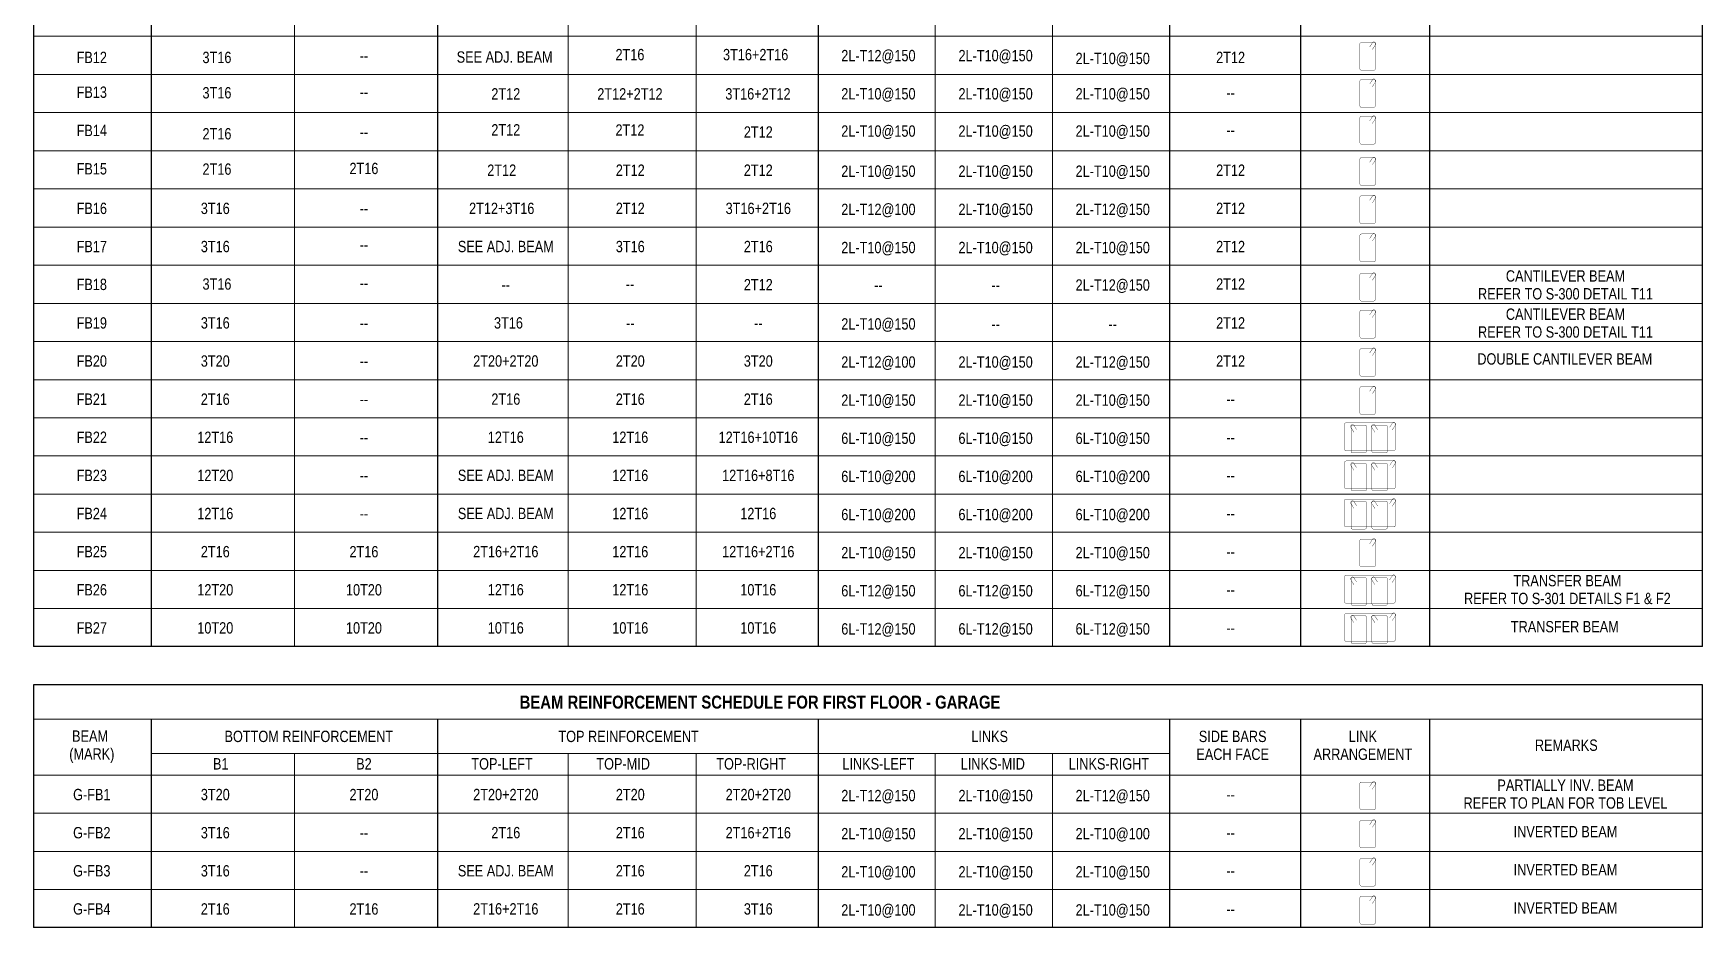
# Model space of a CAD drawing. Header units: millimetres. Extents: x 22180.37 to 22181.42, y 13152.1 to 13152.66.
# Drawn here: x 22180.373 to 22180.887, y 13152.1 to 13152.376 of the extents above; entities that cross this region are included whole.
import ezdxf

# ---------------------------------------------------------------- set-up
doc = ezdxf.new("R2010")
doc.units = ezdxf.units.MM
doc.layers.add('A-DETL-THIN', color=151, linetype='Continuous', lineweight=9)
doc.layers.add('G-ANNO-SCHD', color=231, linetype='Continuous', lineweight=5)
doc.layers.add('REV', color=10, linetype='Continuous')
doc.layers.add('STR_TXT-L', color=1, linetype='Continuous')
doc.styles.add('Arial Narrow_B', font='ARIALNB.TTF', dxfattribs={"height": 5})
doc.styles.add('Arial_4', font='arial.ttf', dxfattribs={"width": 0.8, "height": 2.5})

msp = doc.modelspace()

# ---------------------------------------------------------------- linework, layer by layer
at = {"layer": 'A-DETL-THIN'}
for p, q in [((22180.45343, 13152.51105), (22180.45343, 13152.18677)), ((22180.53784, 13152.51105), (22180.53784, 13152.18677)), ((22180.57728, 13152.51105), (22180.57728, 13152.18677)), ((22180.65092, 13152.51105), (22180.65092, 13152.18677)), ((22180.687, 13152.51105), (22180.687, 13152.18677)), ((22180.88732, 13152.37492), (22180.37303, 13152.37492)), ((22180.88732, 13152.36316), (22180.37303, 13152.36316)), ((22180.88732, 13152.35139), (22180.37303, 13152.35139)), ((22180.88732, 13152.33962), (22180.37303, 13152.33962)), ((22180.88732, 13152.32786), (22180.37303, 13152.32786)), ((22180.88732, 13152.31609), (22180.37303, 13152.31609)), ((22180.88732, 13152.30433), (22180.37303, 13152.30433)), ((22180.88732, 13152.29255), (22180.37303, 13152.29255)), ((22180.88732, 13152.28079), (22180.37303, 13152.28079)), ((22180.88732, 13152.26904), (22180.37303, 13152.26904)), ((22180.88732, 13152.25729), (22180.37303, 13152.25729)), ((22180.88732, 13152.24554), (22180.37303, 13152.24554)), ((22180.88732, 13152.23378), (22180.37303, 13152.23378)), ((22180.88732, 13152.22203), (22180.37303, 13152.22203)), ((22180.88732, 13152.21028), (22180.37303, 13152.21028)), ((22180.88732, 13152.19853), (22180.37303, 13152.19853)), ((22180.88732, 13152.16444), (22180.37303, 13152.16444)), ((22180.40931, 13152.15385), (22180.7231, 13152.15385)), ((22180.45343, 13152.15385), (22180.45343, 13152.10013)), ((22180.53784, 13152.15385), (22180.53784, 13152.10013)), ((22180.57728, 13152.15385), (22180.57728, 13152.10013)), ((22180.65092, 13152.15385), (22180.65092, 13152.10013)), ((22180.687, 13152.15385), (22180.687, 13152.10013)), ((22180.88732, 13152.14714), (22180.37303, 13152.14714)), ((22180.88732, 13152.14714), (22180.37303, 13152.14714)), ((22180.88732, 13152.13539), (22180.37303, 13152.13539)), ((22180.88732, 13152.12364), (22180.37303, 13152.12364)), ((22180.88732, 13152.11189), (22180.37303, 13152.11189))]:
    msp.add_line(p, q, dxfattribs=at)
at = {"layer": 'REV'}
for p, q in [((22180.37303, 13152.53222), (22180.37303, 13152.18677)), ((22180.88732, 13152.18677), (22180.88732, 13152.53222)), ((22180.40931, 13152.52164), (22180.40931, 13152.18677)), ((22180.49755, 13152.52164), (22180.49755, 13152.18677)), ((22180.61482, 13152.52164), (22180.61482, 13152.18677)), ((22180.7231, 13152.52164), (22180.7231, 13152.18677)), ((22180.76339, 13152.52164), (22180.76339, 13152.18677)), ((22180.80318, 13152.52164), (22180.80318, 13152.18677)), ((22180.88732, 13152.18677), (22180.37303, 13152.18677)), ((22180.88732, 13152.17502), (22180.37303, 13152.17502)), ((22180.37303, 13152.17502), (22180.37303, 13152.10013)), ((22180.88732, 13152.10013), (22180.88732, 13152.17502)), ((22180.40931, 13152.16444), (22180.40931, 13152.10013)), ((22180.49755, 13152.16444), (22180.49755, 13152.10013)), ((22180.61482, 13152.16444), (22180.61482, 13152.10013)), ((22180.7231, 13152.16444), (22180.7231, 13152.10013)), ((22180.76339, 13152.16444), (22180.76339, 13152.10013)), ((22180.80318, 13152.16444), (22180.80318, 13152.10013)), ((22180.88732, 13152.10013), (22180.37303, 13152.10013))]:
    msp.add_line(p, q, dxfattribs=at)
at = {"layer": 'STR_TXT-L', "const_width": 0.0001, "flags": 128}
for points in [[(22180.78474, 13152.37161), (22180.78564, 13152.37299, -0.745278), (22180.78647, 13152.37275), (22180.78647, 13152.3649, -0.414234), (22180.78602, 13152.36445), (22180.78219, 13152.36445, -0.414228), (22180.78174, 13152.3649), (22180.78174, 13152.37257, -0.414198), (22180.78219, 13152.37302), (22180.78617, 13152.37302, -0.596184), (22180.78654, 13152.37232), (22180.78555, 13152.37081)], [(22180.78474, 13152.36018), (22180.78564, 13152.36156, -0.745278), (22180.78647, 13152.36131), (22180.78647, 13152.35347, -0.414234), (22180.78602, 13152.35302), (22180.78219, 13152.35302, -0.414228), (22180.78174, 13152.35347), (22180.78174, 13152.36114, -0.414198), (22180.78219, 13152.36158), (22180.78617, 13152.36158, -0.596184), (22180.78654, 13152.36089), (22180.78555, 13152.35937)], [(22180.78474, 13152.34883), (22180.78564, 13152.3502, -0.745278), (22180.78647, 13152.34996), (22180.78647, 13152.34211, -0.414234), (22180.78602, 13152.34167), (22180.78219, 13152.34167, -0.414228), (22180.78174, 13152.34211), (22180.78174, 13152.34978, -0.414198), (22180.78219, 13152.35023), (22180.78617, 13152.35023, -0.596184), (22180.78654, 13152.34954), (22180.78555, 13152.34802)], [(22180.78474, 13152.3361), (22180.78564, 13152.33748, -0.745278), (22180.78647, 13152.33723), (22180.78647, 13152.32939, -0.414234), (22180.78602, 13152.32894), (22180.78219, 13152.32894, -0.414228), (22180.78174, 13152.32939), (22180.78174, 13152.33706, -0.414198), (22180.78219, 13152.3375), (22180.78617, 13152.3375, -0.596184), (22180.78654, 13152.33681), (22180.78555, 13152.33529)], [(22180.78474, 13152.32433), (22180.78564, 13152.32571, -0.745278), (22180.78647, 13152.32547), (22180.78647, 13152.31762, -0.414234), (22180.78602, 13152.31717), (22180.78219, 13152.31717, -0.414228), (22180.78174, 13152.31762), (22180.78174, 13152.32529, -0.414198), (22180.78219, 13152.32574), (22180.78617, 13152.32574, -0.596184), (22180.78654, 13152.32504), (22180.78555, 13152.32353)], [(22180.78474, 13152.31257), (22180.78564, 13152.31395, -0.745278), (22180.78647, 13152.3137), (22180.78647, 13152.30586, -0.414234), (22180.78602, 13152.30541), (22180.78219, 13152.30541, -0.414228), (22180.78174, 13152.30586), (22180.78174, 13152.31352, -0.414198), (22180.78219, 13152.31397), (22180.78617, 13152.31397, -0.596184), (22180.78654, 13152.31328), (22180.78555, 13152.31176)], [(22180.78474, 13152.30046), (22180.78564, 13152.30184, -0.745278), (22180.78647, 13152.30159), (22180.78647, 13152.29375, -0.414234), (22180.78602, 13152.2933), (22180.78219, 13152.2933, -0.414228), (22180.78174, 13152.29375), (22180.78174, 13152.30142, -0.414198), (22180.78219, 13152.30187), (22180.78617, 13152.30187, -0.596184), (22180.78654, 13152.30117), (22180.78555, 13152.29966)], [(22180.78474, 13152.28902), (22180.78564, 13152.2904, -0.745278), (22180.78647, 13152.29016), (22180.78647, 13152.28231, -0.414234), (22180.78602, 13152.28186), (22180.78219, 13152.28186, -0.414228), (22180.78174, 13152.28231), (22180.78174, 13152.28998, -0.414198), (22180.78219, 13152.29043), (22180.78617, 13152.29043, -0.596184), (22180.78654, 13152.28973), (22180.78555, 13152.28822)], [(22180.78474, 13152.27727), (22180.78564, 13152.27865, -0.745278), (22180.78647, 13152.2784), (22180.78647, 13152.27056, -0.414234), (22180.78602, 13152.27011), (22180.78219, 13152.27011, -0.414228), (22180.78174, 13152.27056), (22180.78174, 13152.27823, -0.414198), (22180.78219, 13152.27867), (22180.78617, 13152.27867, -0.596184), (22180.78654, 13152.27798), (22180.78555, 13152.27646)], [(22180.78474, 13152.26552), (22180.78564, 13152.2669, -0.745278), (22180.78647, 13152.26665), (22180.78647, 13152.25881, -0.414234), (22180.78602, 13152.25836), (22180.78219, 13152.25836, -0.414228), (22180.78174, 13152.25881), (22180.78174, 13152.26647, -0.414198), (22180.78219, 13152.26692), (22180.78617, 13152.26692, -0.596184), (22180.78654, 13152.26623), (22180.78555, 13152.26471)], [(22180.79088, 13152.25434), (22180.79178, 13152.25572, -0.745278), (22180.7926, 13152.25547), (22180.7926, 13152.24763, -0.414234), (22180.79215, 13152.24718), (22180.77746, 13152.24718, -0.414228), (22180.77701, 13152.24763), (22180.77701, 13152.25529, -0.414198), (22180.77746, 13152.25574), (22180.7923, 13152.25574, -0.596184), (22180.79267, 13152.25505), (22180.79168, 13152.25353)], [(22180.78073, 13152.25367), (22180.77983, 13152.25505, 0.745278), (22180.77901, 13152.2548), (22180.77901, 13152.24696, 0.414234), (22180.77945, 13152.24651), (22180.78329, 13152.24651, 0.414228), (22180.78373, 13152.24696), (22180.78373, 13152.25462, 0.414198), (22180.78329, 13152.25507), (22180.77931, 13152.25507, 0.596184), (22180.77893, 13152.25438), (22180.77992, 13152.25286)], [(22180.78718, 13152.25367), (22180.78628, 13152.25505, 0.745278), (22180.78545, 13152.2548), (22180.78545, 13152.24696, 0.414234), (22180.7859, 13152.24651), (22180.78973, 13152.24651, 0.414228), (22180.79018, 13152.24696), (22180.79018, 13152.25462, 0.414198), (22180.78973, 13152.25507), (22180.78575, 13152.25507, 0.596184), (22180.78538, 13152.25438), (22180.78637, 13152.25286)], [(22180.79088, 13152.24258), (22180.79178, 13152.24396, -0.745278), (22180.7926, 13152.24372), (22180.7926, 13152.23587, -0.414234), (22180.79215, 13152.23542), (22180.77746, 13152.23542, -0.414228), (22180.77701, 13152.23587), (22180.77701, 13152.24354, -0.414198), (22180.77746, 13152.24399), (22180.7923, 13152.24399, -0.596184), (22180.79267, 13152.2433), (22180.79168, 13152.24178)], [(22180.78073, 13152.24192), (22180.77983, 13152.24329, 0.745278), (22180.77901, 13152.24305), (22180.77901, 13152.2352, 0.414234), (22180.77945, 13152.23476), (22180.78329, 13152.23476, 0.414228), (22180.78373, 13152.2352), (22180.78373, 13152.24287, 0.414198), (22180.78329, 13152.24332), (22180.77931, 13152.24332, 0.596184), (22180.77893, 13152.24263), (22180.77992, 13152.24111)], [(22180.78718, 13152.24192), (22180.78628, 13152.24329, 0.745278), (22180.78545, 13152.24305), (22180.78545, 13152.2352, 0.414234), (22180.7859, 13152.23476), (22180.78973, 13152.23476, 0.414228), (22180.79018, 13152.2352), (22180.79018, 13152.24287, 0.414198), (22180.78973, 13152.24332), (22180.78575, 13152.24332, 0.596184), (22180.78538, 13152.24263), (22180.78637, 13152.24111)], [(22180.79088, 13152.23083), (22180.79178, 13152.23221, -0.745278), (22180.7926, 13152.23196), (22180.7926, 13152.22412, -0.414234), (22180.79215, 13152.22367), (22180.77746, 13152.22367, -0.414228), (22180.77701, 13152.22412), (22180.77701, 13152.23179, -0.414198), (22180.77746, 13152.23224), (22180.7923, 13152.23224, -0.596184), (22180.79267, 13152.23154), (22180.79168, 13152.23003)], [(22180.78073, 13152.23016), (22180.77983, 13152.23154, 0.745278), (22180.77901, 13152.2313), (22180.77901, 13152.22345, 0.414234), (22180.77945, 13152.223), (22180.78329, 13152.223, 0.414228), (22180.78373, 13152.22345), (22180.78373, 13152.23112, 0.414198), (22180.78329, 13152.23157), (22180.77931, 13152.23157, 0.596184), (22180.77893, 13152.23087), (22180.77992, 13152.22936)], [(22180.78718, 13152.23016), (22180.78628, 13152.23154, 0.745278), (22180.78545, 13152.2313), (22180.78545, 13152.22345, 0.414234), (22180.7859, 13152.223), (22180.78973, 13152.223, 0.414228), (22180.79018, 13152.22345), (22180.79018, 13152.23112, 0.414198), (22180.78973, 13152.23157), (22180.78575, 13152.23157, 0.596184), (22180.78538, 13152.23087), (22180.78637, 13152.22936)], [(22180.78474, 13152.21851), (22180.78564, 13152.21988, -0.745278), (22180.78647, 13152.21964), (22180.78647, 13152.21179, -0.414234), (22180.78602, 13152.21135), (22180.78219, 13152.21135, -0.414228), (22180.78174, 13152.21179), (22180.78174, 13152.21946, -0.414198), (22180.78219, 13152.21991), (22180.78617, 13152.21991, -0.596184), (22180.78654, 13152.21922), (22180.78555, 13152.2177)], [(22180.79088, 13152.20733), (22180.79178, 13152.2087, -0.745278), (22180.7926, 13152.20846), (22180.7926, 13152.20061, -0.414234), (22180.79215, 13152.20017), (22180.77746, 13152.20017, -0.414228), (22180.77701, 13152.20061), (22180.77701, 13152.20828, -0.414198), (22180.77746, 13152.20873), (22180.7923, 13152.20873, -0.596184), (22180.79267, 13152.20804), (22180.79168, 13152.20652)], [(22180.78073, 13152.20666), (22180.77983, 13152.20804, 0.745278), (22180.77901, 13152.20779), (22180.77901, 13152.19995, 0.414234), (22180.77945, 13152.1995), (22180.78329, 13152.1995, 0.414228), (22180.78373, 13152.19995), (22180.78373, 13152.20761, 0.414198), (22180.78329, 13152.20806), (22180.77931, 13152.20806, 0.596184), (22180.77893, 13152.20737), (22180.77992, 13152.20585)], [(22180.78718, 13152.20666), (22180.78628, 13152.20804, 0.745278), (22180.78545, 13152.20779), (22180.78545, 13152.19995, 0.414234), (22180.7859, 13152.1995), (22180.78973, 13152.1995, 0.414228), (22180.79018, 13152.19995), (22180.79018, 13152.20761, 0.414198), (22180.78973, 13152.20806), (22180.78575, 13152.20806, 0.596184), (22180.78538, 13152.20737), (22180.78637, 13152.20585)], [(22180.79088, 13152.19557), (22180.79178, 13152.19695, -0.745278), (22180.7926, 13152.19671), (22180.7926, 13152.18886, -0.414234), (22180.79215, 13152.18841), (22180.77746, 13152.18841, -0.414228), (22180.77701, 13152.18886), (22180.77701, 13152.19653, -0.414198), (22180.77746, 13152.19698), (22180.7923, 13152.19698, -0.596184), (22180.79267, 13152.19628), (22180.79168, 13152.19477)], [(22180.78073, 13152.1949), (22180.77983, 13152.19628, 0.745278), (22180.77901, 13152.19604), (22180.77901, 13152.18819, 0.414234), (22180.77945, 13152.18774), (22180.78329, 13152.18774, 0.414228), (22180.78373, 13152.18819), (22180.78373, 13152.19586, 0.414198), (22180.78329, 13152.19631), (22180.77931, 13152.19631, 0.596184), (22180.77893, 13152.19562), (22180.77992, 13152.1941)], [(22180.78718, 13152.1949), (22180.78628, 13152.19628, 0.745278), (22180.78545, 13152.19604), (22180.78545, 13152.18819, 0.414234), (22180.7859, 13152.18774), (22180.78973, 13152.18774, 0.414228), (22180.79018, 13152.18819), (22180.79018, 13152.19586, 0.414198), (22180.78973, 13152.19631), (22180.78575, 13152.19631, 0.596184), (22180.78538, 13152.19562), (22180.78637, 13152.1941)], [(22180.78474, 13152.14362), (22180.78564, 13152.145, -0.745278), (22180.78647, 13152.14475), (22180.78647, 13152.13691, -0.414234), (22180.78602, 13152.13646), (22180.78219, 13152.13646, -0.414228), (22180.78174, 13152.13691), (22180.78174, 13152.14458, -0.414198), (22180.78219, 13152.14502), (22180.78617, 13152.14502, -0.596184), (22180.78654, 13152.14433), (22180.78555, 13152.14281)], [(22180.78474, 13152.13187), (22180.78564, 13152.13325, -0.745278), (22180.78647, 13152.133), (22180.78647, 13152.12516, -0.414234), (22180.78602, 13152.12471), (22180.78219, 13152.12471, -0.414228), (22180.78174, 13152.12516), (22180.78174, 13152.13282, -0.414198), (22180.78219, 13152.13327), (22180.78617, 13152.13327, -0.596184), (22180.78654, 13152.13258), (22180.78555, 13152.13106)], [(22180.78474, 13152.12011), (22180.78564, 13152.12149, -0.745278), (22180.78647, 13152.12125), (22180.78647, 13152.1134, -0.414234), (22180.78602, 13152.11295), (22180.78219, 13152.11295, -0.414228), (22180.78174, 13152.1134), (22180.78174, 13152.12107, -0.414198), (22180.78219, 13152.12152), (22180.78617, 13152.12152, -0.596184), (22180.78654, 13152.12083), (22180.78555, 13152.11931)], [(22180.78474, 13152.10836), (22180.78564, 13152.10974, -0.745278), (22180.78647, 13152.10949), (22180.78647, 13152.10165, -0.414234), (22180.78602, 13152.1012), (22180.78219, 13152.1012, -0.414228), (22180.78174, 13152.10165), (22180.78174, 13152.10932, -0.414198), (22180.78219, 13152.10977), (22180.78617, 13152.10977, -0.596184), (22180.78654, 13152.10907), (22180.78555, 13152.10756)]]:
    msp.add_lwpolyline(points, format="xyb", dxfattribs=at)

# ---------------------------------------------------------------- texts
at = {"layer": 'G-ANNO-SCHD', "attachment_point": 2}
for s, insert, char_height, width, line_spacing_factor, style in [('FB12', (22180.39102, 13152.37015), 0.0035, 0.0071558, 0.941778, 'Arial_4'), ('3T16', (22180.42959, 13152.37015), 0.0035, 0.0152543, 0.941778, 'Arial_4'), ('--', (22180.47487, 13152.37067), 0.0035, 0.0152543, 0.941778, 'Arial_4'), ('SEE ADJ. BEAM', (22180.51822, 13152.37027), 0.0035, 0.0370007, 0.941778, 'Arial_4'), ('2T16', (22180.55683, 13152.37102), 0.0035, 0.0152543, 0.941778, 'Arial_4'), ('3T16+2T16', (22180.59556, 13152.37102), 0.0035, 0.0152543, 0.941778, 'Arial_4'), ('2L{\\fArial|b0|i0|c178|p34;-}T12@150', (22180.63338, 13152.37071), 0.0035, 0.0302086, 0.941778, 'Arial_4'), ('2L{\\fArial|b0|i0|c178|p34;-}T10@150', (22180.66949, 13152.37071), 0.0035, 0.0302086, 0.941778, 'Arial_4'), ('2L{\\fArial|b0|i0|c178|p34;-}T10@150', (22180.70557, 13152.36984), 0.0035, 0.0302086, 0.941778, 'Arial_4'), ('2T12', (22180.74189, 13152.37015), 0.0035, 0.0152543, 0.941778, 'Arial_4'), ('FB13', (22180.39102, 13152.35943), 0.0035, 0.0071558, 0.941778, 'Arial_4'), ('3T16', (22180.42959, 13152.35925), 0.0035, 0.0152543, 0.941778, 'Arial_4'), ('2T12', (22180.51858, 13152.35892), 0.0035, 0.0437074, 0.941778, 'Arial_4'), ('2T12+2T12', (22180.55683, 13152.35892), 0.0035, 0.0152543, 0.941778, 'Arial_4'), ('3T16+2T12', (22180.59627, 13152.35892), 0.0035, 0.0152543, 0.941778, 'Arial_4'), ('2L{\\fArial|b0|i0|c178|p34;-}T10@150', (22180.63338, 13152.35894), 0.0035, 0.0302086, 0.941778, 'Arial_4'), ('2L{\\fArial|b0|i0|c178|p34;-}T10@150', (22180.66949, 13152.35894), 0.0035, 0.0302086, 0.941778, 'Arial_4'), ('2L{\\fArial|b0|i0|c178|p34;-}T10@150', (22180.70557, 13152.35894), 0.0035, 0.0302086, 0.941778, 'Arial_4'), ('--', (22180.47487, 13152.35945), 0.0035, 0.0152543, 0.941778, 'Arial_4'), ('--', (22180.74189, 13152.35925), 0.0035, 0.0152543, 0.941778, 'Arial_4'), ('2T12', (22180.51858, 13152.34783), 0.0035, 0.0437074, 0.941778, 'Arial_4'), ('FB14', (22180.39102, 13152.34764), 0.0035, 0.0071558, 0.941778, 'Arial_4'), ('2T16', (22180.42959, 13152.34661), 0.0035, 0.0152543, 0.941778, 'Arial_4'), ('--', (22180.47487, 13152.34714), 0.0035, 0.0152543, 0.941778, 'Arial_4'), ('2T12', (22180.55683, 13152.34776), 0.0035, 0.0152543, 0.941778, 'Arial_4'), ('2T12', (22180.59637, 13152.34715), 0.0035, 0.0152543, 0.941778, 'Arial_4'), ('2L{\\fArial|b0|i0|c178|p34;-}T10@150', (22180.63338, 13152.34745), 0.0035, 0.0302086, 0.941778, 'Arial_4'), ('2L{\\fArial|b0|i0|c178|p34;-}T10@150', (22180.66949, 13152.34745), 0.0035, 0.0302086, 0.941778, 'Arial_4'), ('2L{\\fArial|b0|i0|c178|p34;-}T10@150', (22180.70557, 13152.34745), 0.0035, 0.0302086, 0.941778, 'Arial_4'), ('--', (22180.74189, 13152.34776), 0.0035, 0.0152543, 0.941778, 'Arial_4'), ('FB15', (22180.39102, 13152.33581), 0.0035, 0.0071558, 0.941778, 'Arial_4'), ('2T16', (22180.42959, 13152.33572), 0.0035, 0.0152543, 0.941778, 'Arial_4'), ('2T16', (22180.47487, 13152.33592), 0.0035, 0.0152543, 0.941778, 'Arial_4'), ('2T12', (22180.51732, 13152.33539), 0.0035, 0.0152543, 0.941778, 'Arial_4'), ('2T12', (22180.55693, 13152.33539), 0.0035, 0.0152543, 0.941778, 'Arial_4'), ('2T12', (22180.59637, 13152.33539), 0.0035, 0.0152543, 0.941778, 'Arial_4'), ('2L{\\fArial|b0|i0|c178|p34;-}T10@150', (22180.63338, 13152.33508), 0.0035, 0.0302086, 0.941778, 'Arial_4'), ('2L{\\fArial|b0|i0|c178|p34;-}T10@150', (22180.66949, 13152.33508), 0.0035, 0.0302086, 0.941778, 'Arial_4'), ('2L{\\fArial|b0|i0|c178|p34;-}T10@150', (22180.70557, 13152.33508), 0.0035, 0.0302086, 0.941778, 'Arial_4'), ('2T12', (22180.74189, 13152.33539), 0.0035, 0.0152543, 0.941778, 'Arial_4'), ('FB16', (22180.39102, 13152.32362), 0.0035, 0.0071558, 0.941778, 'Arial_4'), ('3T16', (22180.42907, 13152.32362), 0.0035, 0.0152543, 0.941778, 'Arial_4'), ('2T12+3T16', (22180.51732, 13152.32362), 0.0035, 0.0152543, 0.941778, 'Arial_4'), ('2T12', (22180.55693, 13152.32362), 0.0035, 0.0152543, 0.941778, 'Arial_4'), ('3T16+2T16', (22180.59637, 13152.32362), 0.0035, 0.0152543, 0.941778, 'Arial_4'), ('2L{\\fArial|b0|i0|c178|p34;-}T12@100', (22180.63338, 13152.32331), 0.0035, 0.0302086, 0.941778, 'Arial_4'), ('2L{\\fArial|b0|i0|c178|p34;-}T10@150', (22180.66949, 13152.32331), 0.0035, 0.0302086, 0.941778, 'Arial_4'), ('2L{\\fArial|b0|i0|c178|p34;-}T12@150', (22180.70557, 13152.32331), 0.0035, 0.0302086, 0.941778, 'Arial_4'), ('2T12', (22180.74189, 13152.32362), 0.0035, 0.0152543, 0.941778, 'Arial_4'), ('--', (22180.47487, 13152.32361), 0.0035, 0.0152543, 0.941778, 'Arial_4'), ('FB17', (22180.39102, 13152.31185), 0.0035, 0.0071558, 0.941778, 'Arial_4'), ('3T16', (22180.42907, 13152.31185), 0.0035, 0.0152543, 0.941778, 'Arial_4'), ('SEE ADJ. BEAM', (22180.51858, 13152.31186), 0.0035, 0.0437074, 0.941778, 'Arial_4'), ('3T16', (22180.55693, 13152.31185), 0.0035, 0.0152543, 0.941778, 'Arial_4'), ('2T16', (22180.59637, 13152.31185), 0.0035, 0.0152543, 0.941778, 'Arial_4'), ('2T12', (22180.74189, 13152.31185), 0.0035, 0.0152543, 0.941778, 'Arial_4'), ('--', (22180.47487, 13152.31238), 0.0035, 0.0152543, 0.941778, 'Arial_4'), ('2L{\\fArial|b0|i0|c178|p34;-}T10@150', (22180.63338, 13152.31155), 0.0035, 0.0302086, 0.941778, 'Arial_4'), ('2L{\\fArial|b0|i0|c178|p34;-}T10@150', (22180.66949, 13152.31155), 0.0035, 0.0302086, 0.941778, 'Arial_4'), ('2L{\\fArial|b0|i0|c178|p34;-}T10@150', (22180.70557, 13152.31155), 0.0035, 0.0302086, 0.941778, 'Arial_4'), ('CANTILEVER BEAM\\PREFER TO S-300 DETAIL T11', (22180.84507, 13152.30278), 0.0035, 0.0611212, 0.941778, 'Arial_4'), ('FB18', (22180.39102, 13152.30018), 0.0035, 0.0071558, 0.941778, 'Arial_4'), ('3T16 ', (22180.42959, 13152.3003), 0.0035, 0.0152543, 0.941778, 'Arial_4'), ('--', (22180.47487, 13152.30062), 0.0035, 0.0152543, 0.941778, 'Arial_4'), ('--', (22180.51858, 13152.30009), 0.0035, 0.0437074, 0.941778, 'Arial_4'), ('--', (22180.55683, 13152.3003), 0.0035, 0.0152543, 0.941778, 'Arial_4'), ('2T12', (22180.59637, 13152.30009), 0.0035, 0.0152543, 0.941778, 'Arial_4'), ('--', (22180.63338, 13152.29999), 0.0035, 0.0302086, 0.941778, 'Arial_4'), ('--', (22180.66949, 13152.29999), 0.0035, 0.0302086, 0.941778, 'Arial_4'), ('2L{\\fArial|b0|i0|c178|p34;-}T12@150', (22180.70557, 13152.29999), 0.0035, 0.0302086, 0.941778, 'Arial_4'), ('2T12', (22180.74189, 13152.3003), 0.0035, 0.0152543, 0.941778, 'Arial_4'), ('FB19', (22180.39102, 13152.28831), 0.0035, 0.0071558, 0.941778, 'Arial_4'), ('3T16', (22180.42907, 13152.28831), 0.0035, 0.0152543, 0.941778, 'Arial_4'), ('--', (22180.47487, 13152.2883), 0.0035, 0.0152543, 0.941778, 'Arial_4'), ('3T16', (22180.5194, 13152.28831), 0.0035, 0.0317217, 0.941778, 'Arial_4'), ('--', (22180.55693, 13152.28831), 0.0035, 0.0152543, 0.941778, 'Arial_4'), ('--', (22180.59637, 13152.28831), 0.0035, 0.0152543, 0.941778, 'Arial_4'), ('2L{\\fArial|b0|i0|c178|p34;-}T10@150', (22180.63338, 13152.288), 0.0035, 0.0302086, 0.941778, 'Arial_4'), ('2T12', (22180.74189, 13152.28831), 0.0035, 0.0152543, 0.941778, 'Arial_4'), ('CANTILEVER BEAM\\PREFER TO S-300 DETAIL T11', (22180.84507, 13152.291), 0.0035, 0.0611212, 0.941778, 'Arial_4'), ('--', (22180.66949, 13152.288), 0.0035, 0.0302086, 0.941778, 'Arial_4'), ('--', (22180.70557, 13152.288), 0.0035, 0.0302086, 0.941778, 'Arial_4'), ('FB20', (22180.39102, 13152.27656), 0.0035, 0.0071558, 0.941778, 'Arial_4'), ('3T20', (22180.42907, 13152.27656), 0.0035, 0.0152543, 0.941778, 'Arial_4'), ('2T20+2T20', (22180.51858, 13152.27657), 0.0035, 0.0437074, 0.941778, 'Arial_4'), ('2T20', (22180.55693, 13152.27656), 0.0035, 0.0152543, 0.941778, 'Arial_4'), ('3T20', (22180.59637, 13152.27656), 0.0035, 0.0317217, 0.941778, 'Arial_4'), ('2L{\\fArial|b0|i0|c178|p34;-}T12@100', (22180.63338, 13152.27625), 0.0035, 0.0302086, 0.941778, 'Arial_4'), ('2L{\\fArial|b0|i0|c178|p34;-}T10@150', (22180.66949, 13152.27625), 0.0035, 0.0302086, 0.941778, 'Arial_4'), ('2L{\\fArial|b0|i0|c178|p34;-}T12@150', (22180.70557, 13152.27625), 0.0035, 0.0302086, 0.941778, 'Arial_4'), ('2T12', (22180.74189, 13152.27656), 0.0035, 0.0152543, 0.941778, 'Arial_4'), ('DOUBLE CANTILEVER BEAM', (22180.84486, 13152.2772), 0.0035, 0.0841512, 0.941778, 'Arial_4'), ('--', (22180.47487, 13152.27655), 0.0035, 0.0152543, 0.941778, 'Arial_4'), ('FB21', (22180.39102, 13152.2648), 0.0035, 0.0071558, 0.941778, 'Arial_4'), ('2T16', (22180.42907, 13152.2648), 0.0035, 0.0152543, 0.941778, 'Arial_4'), ('--', (22180.47487, 13152.26479), 0.0035, 0.0152543, 0.941778, 'Arial_4'), ('2T16', (22180.51858, 13152.26482), 0.0035, 0.0437074, 0.941778, 'Arial_4'), ('2T16', (22180.55693, 13152.2648), 0.0035, 0.0152543, 0.941778, 'Arial_4'), ('2T16', (22180.59637, 13152.2648), 0.0035, 0.0317217, 0.941778, 'Arial_4'), ('2L{\\fArial|b0|i0|c178|p34;-}T10@150', (22180.63338, 13152.2645), 0.0035, 0.0302086, 0.941778, 'Arial_4'), ('2L{\\fArial|b0|i0|c178|p34;-}T10@150', (22180.66949, 13152.2645), 0.0035, 0.0302086, 0.941778, 'Arial_4'), ('2L{\\fArial|b0|i0|c178|p34;-}T10@150', (22180.70557, 13152.2645), 0.0035, 0.0302086, 0.941778, 'Arial_4'), ('--', (22180.74189, 13152.2648), 0.0035, 0.0152543, 0.941778, 'Arial_4'), ('FB22', (22180.39102, 13152.25305), 0.0035, 0.0071558, 0.941778, 'Arial_4'), ('12T16', (22180.42907, 13152.25305), 0.0035, 0.0152543, 0.941778, 'Arial_4'), ('--', (22180.47487, 13152.25304), 0.0035, 0.0152543, 0.941778, 'Arial_4'), ('12T16', (22180.51858, 13152.25307), 0.0035, 0.0437074, 0.941778, 'Arial_4'), ('12T16', (22180.55693, 13152.25305), 0.0035, 0.0152543, 0.941778, 'Arial_4'), ('12T16+10T16', (22180.59637, 13152.25305), 0.0035, 0.0317217, 0.941778, 'Arial_4'), ('6L{\\fArial|b0|i0|c178|p34;-}T10@150', (22180.63338, 13152.25274), 0.0035, 0.0302086, 0.941778, 'Arial_4'), ('6L{\\fArial|b0|i0|c178|p34;-}T10@150', (22180.66949, 13152.25274), 0.0035, 0.0302086, 0.941778, 'Arial_4'), ('6L{\\fArial|b0|i0|c178|p34;-}T10@150', (22180.70557, 13152.25274), 0.0035, 0.0302086, 0.941778, 'Arial_4'), ('--', (22180.74189, 13152.25305), 0.0035, 0.0152543, 0.941778, 'Arial_4'), ('FB23', (22180.39102, 13152.2413), 0.0035, 0.0071558, 0.941778, 'Arial_4'), ('12T20', (22180.42907, 13152.2413), 0.0035, 0.0152543, 0.941778, 'Arial_4'), ('SEE ADJ. BEAM', (22180.51858, 13152.24132), 0.0035, 0.0437074, 0.941778, 'Arial_4'), ('12T16', (22180.55693, 13152.2413), 0.0035, 0.0152543, 0.941778, 'Arial_4'), ('12T16+8T16', (22180.59637, 13152.2413), 0.0035, 0.0317217, 0.941778, 'Arial_4'), ('6L{\\fArial|b0|i0|c178|p34;-}T10@200', (22180.63338, 13152.24099), 0.0035, 0.0302086, 0.941778, 'Arial_4'), ('6L{\\fArial|b0|i0|c178|p34;-}T10@200', (22180.66949, 13152.24099), 0.0035, 0.0302086, 0.941778, 'Arial_4'), ('6L{\\fArial|b0|i0|c178|p34;-}T10@200', (22180.70557, 13152.24099), 0.0035, 0.0302086, 0.941778, 'Arial_4'), ('--', (22180.47487, 13152.24129), 0.0035, 0.0152543, 0.941778, 'Arial_4'), ('--', (22180.74189, 13152.2413), 0.0035, 0.0152543, 0.941778, 'Arial_4'), ('FB24', (22180.39102, 13152.22955), 0.0035, 0.0071558, 0.941778, 'Arial_4'), ('12T16', (22180.42907, 13152.22955), 0.0035, 0.0152543, 0.941778, 'Arial_4'), ('SEE ADJ. BEAM', (22180.51858, 13152.22956), 0.0035, 0.0437074, 0.941778, 'Arial_4'), ('12T16', (22180.55693, 13152.22955), 0.0035, 0.0152543, 0.941778, 'Arial_4'), ('12T16', (22180.59637, 13152.22955), 0.0035, 0.0317217, 0.941778, 'Arial_4'), ('--', (22180.47487, 13152.22954), 0.0035, 0.0152543, 0.941778, 'Arial_4'), ('6L{\\fArial|b0|i0|c178|p34;-}T10@200', (22180.63338, 13152.22924), 0.0035, 0.0302086, 0.941778, 'Arial_4'), ('6L{\\fArial|b0|i0|c178|p34;-}T10@200', (22180.66949, 13152.22924), 0.0035, 0.0302086, 0.941778, 'Arial_4'), ('6L{\\fArial|b0|i0|c178|p34;-}T10@200', (22180.70557, 13152.22924), 0.0035, 0.0302086, 0.941778, 'Arial_4'), ('--', (22180.74189, 13152.22955), 0.0035, 0.0152543, 0.941778, 'Arial_4'), ('FB25', (22180.39102, 13152.21779), 0.0035, 0.0071558, 0.941778, 'Arial_4'), ('2T16', (22180.42907, 13152.21779), 0.0035, 0.0152543, 0.941778, 'Arial_4'), ('2T16', (22180.47487, 13152.21778), 0.0035, 0.0152543, 0.941778, 'Arial_4'), ('2T16+2T16', (22180.51858, 13152.21781), 0.0035, 0.0437074, 0.941778, 'Arial_4'), ('12T16', (22180.55693, 13152.21779), 0.0035, 0.0152543, 0.941778, 'Arial_4'), ('12T16+2T16', (22180.59637, 13152.21779), 0.0035, 0.0317217, 0.941778, 'Arial_4'), ('2L{\\fArial|b0|i0|c178|p34;-}T10@150', (22180.63338, 13152.21748), 0.0035, 0.0302086, 0.941778, 'Arial_4'), ('2L{\\fArial|b0|i0|c178|p34;-}T10@150', (22180.66949, 13152.21748), 0.0035, 0.0302086, 0.941778, 'Arial_4'), ('2L{\\fArial|b0|i0|c178|p34;-}T10@150', (22180.70557, 13152.21748), 0.0035, 0.0302086, 0.941778, 'Arial_4'), ('--', (22180.74189, 13152.21779), 0.0035, 0.0152543, 0.941778, 'Arial_4'), ('FB26', (22180.39102, 13152.20604), 0.0035, 0.0071558, 0.941778, 'Arial_4'), ('12T20', (22180.42907, 13152.20604), 0.0035, 0.0152543, 0.941778, 'Arial_4'), ('10T20', (22180.47487, 13152.20603), 0.0035, 0.0152543, 0.941778, 'Arial_4'), ('12T16', (22180.51858, 13152.20606), 0.0035, 0.0437074, 0.941778, 'Arial_4'), ('12T16', (22180.55693, 13152.20604), 0.0035, 0.0152543, 0.941778, 'Arial_4'), ('10T16', (22180.59637, 13152.20604), 0.0035, 0.0317217, 0.941778, 'Arial_4'), ('6L{\\fArial|b0|i0|c178|p34;-}T12@150', (22180.63338, 13152.20573), 0.0035, 0.0302086, 0.941778, 'Arial_4'), ('6L{\\fArial|b0|i0|c178|p34;-}T12@150', (22180.66949, 13152.20573), 0.0035, 0.0302086, 0.941778, 'Arial_4'), ('6L{\\fArial|b0|i0|c178|p34;-}T12@150', (22180.70557, 13152.20573), 0.0035, 0.0302086, 0.941778, 'Arial_4'), ('--', (22180.74189, 13152.20604), 0.0035, 0.0152543, 0.941778, 'Arial_4'), ('TRANSFER BEAM\\PREFER TO S-301 DETAILS F1 & F2', (22180.84566, 13152.20886), 0.0035, 0.0784476, 0.941778, 'Arial_4'), ('FB27', (22180.39102, 13152.19429), 0.0035, 0.0071558, 0.941778, 'Arial_4'), ('10T20', (22180.42907, 13152.19429), 0.0035, 0.0152543, 0.941778, 'Arial_4'), ('10T20', (22180.47487, 13152.19428), 0.0035, 0.0152543, 0.941778, 'Arial_4'), ('10T16', (22180.51858, 13152.1943), 0.0035, 0.0437074, 0.941778, 'Arial_4'), ('10T16', (22180.55693, 13152.19429), 0.0035, 0.0152543, 0.941778, 'Arial_4'), ('10T16', (22180.59637, 13152.19429), 0.0035, 0.0317217, 0.941778, 'Arial_4'), ('6L{\\fArial|b0|i0|c178|p34;-}T12@150', (22180.63338, 13152.19398), 0.0035, 0.0302086, 0.941778, 'Arial_4'), ('6L{\\fArial|b0|i0|c178|p34;-}T12@150', (22180.66949, 13152.19398), 0.0035, 0.0302086, 0.941778, 'Arial_4'), ('6L{\\fArial|b0|i0|c178|p34;-}T12@150', (22180.70557, 13152.19398), 0.0035, 0.0302086, 0.941778, 'Arial_4'), ('TRANSFER BEAM', (22180.84486, 13152.19466), 0.0035, 0.0841512, 0.941778, 'Arial_4'), ('--', (22180.74189, 13152.19429), 0.0035, 0.0152543, 0.941778, 'Arial_4'), ('BEAM REINFORCEMENT SCHEDULE FOR FIRST FLOOR - GARAGE', (22180.5969, 13152.17165), 0.004, 0.306471, 0.974696, 'Arial Narrow_B'), ('BEAM \\P (MARK)', (22180.39049, 13152.16093), 0.0035, 0.0566877, 0.941778, 'Arial_4'), ('BOTTOM REINFORCEMENT', (22180.45788, 13152.16084), 0.0035, 0.0775993, 0.941778, 'Arial_4'), ('TOP REINFORCEMENT', (22180.55641, 13152.16084), 0.0035, 0.0775993, 0.941778, 'Arial_4'), ('LINKS', (22180.66766, 13152.16084), 0.0035, 0.0775993, 0.941778, 'Arial_4'), ('SIDE BARS \\PEACH FACE', (22180.74253, 13152.16084), 0.0035, 0.0775993, 0.941778, 'Arial_4'), ('LINK ARRANGEMENT', (22180.78265, 13152.16084), 0.0035, 0.0376446, 0.941778, 'Arial_4'), ('REMARKS', (22180.84533, 13152.15813), 0.0035, 0.0288375, 0.941778, 'Arial_4'), ('B2', (22180.47487, 13152.15238), 0.0035, 0.0336366, 0.941778, 'Arial_4'), ('TOP{\\fArial|b0|i0|c178|p34;-}LEFT', (22180.51742, 13152.15238), 0.0035, 0.037493, 0.941778, 'Arial_4'), ('TOP{\\fArial|b0|i0|c178|p34;-}MID', (22180.55474, 13152.15238), 0.0035, 0.037493, 0.941778, 'Arial_4'), ('TOP{\\fArial|b0|i0|c178|p34;-}RIGHT', (22180.59418, 13152.15238), 0.0035, 0.037493, 0.941778, 'Arial_4'), ('LINKS-LEFT', (22180.63338, 13152.15238), 0.0035, 0.0330795, 0.941778, 'Arial_4'), ('LINKS{\\fArial|b0|i0|c178|p34;-}MID', (22180.66864, 13152.15238), 0.0035, 0.0369359, 0.941778, 'Arial_4'), ('LINKS{\\fArial|b0|i0|c178|p34;-}RIGHT', (22180.7044, 13152.15238), 0.0035, 0.0347078, 0.941778, 'Arial_4'), ('B1', (22180.43075, 13152.15238), 0.0035, 0.0336366, 0.941778, 'Arial_4'), ('G-FB1', (22180.39102, 13152.14291), 0.0035, 0.0071558, 0.941778, 'Arial_4'), ('3T20', (22180.42907, 13152.14291), 0.0035, 0.0152543, 0.941778, 'Arial_4'), ('2T20', (22180.47487, 13152.1429), 0.0035, 0.0152543, 0.941778, 'Arial_4'), ('2T20+2T20', (22180.51858, 13152.14292), 0.0035, 0.0437074, 0.941778, 'Arial_4'), ('2T20', (22180.55693, 13152.14291), 0.0035, 0.0152543, 0.941778, 'Arial_4'), ('2T20+2T20', (22180.59637, 13152.14291), 0.0035, 0.0317217, 0.941778, 'Arial_4'), ('2L{\\fArial|b0|i0|c178|p34;-}T12@150', (22180.63338, 13152.1426), 0.0035, 0.0302086, 0.941778, 'Arial_4'), ('2L{\\fArial|b0|i0|c178|p34;-}T10@150', (22180.66949, 13152.1426), 0.0035, 0.0302086, 0.941778, 'Arial_4'), ('2L{\\fArial|b0|i0|c178|p34;-}T12@150', (22180.70557, 13152.1426), 0.0035, 0.0302086, 0.941778, 'Arial_4'), ('PARTIALLY INV. BEAM\\PREFER TO PLAN FOR TOB LEVEL', (22180.84507, 13152.1458), 0.0035, 0.0816599, 0.941778, 'Arial_4'), ('--', (22180.74189, 13152.14291), 0.0035, 0.0152543, 0.941778, 'Arial_4'), ('G-FB2', (22180.39102, 13152.13115), 0.0035, 0.0071558, 0.941778, 'Arial_4'), ('3T16', (22180.42907, 13152.13115), 0.0035, 0.0152543, 0.941778, 'Arial_4'), ('--', (22180.47487, 13152.13114), 0.0035, 0.0152543, 0.941778, 'Arial_4'), ('2T16', (22180.51858, 13152.13117), 0.0035, 0.0437074, 0.941778, 'Arial_4'), ('2T16', (22180.55693, 13152.13115), 0.0035, 0.0152543, 0.941778, 'Arial_4'), ('2T16+2T16', (22180.59637, 13152.13115), 0.0035, 0.0317217, 0.941778, 'Arial_4'), ('2L{\\fArial|b0|i0|c178|p34;-}T10@150', (22180.63338, 13152.13085), 0.0035, 0.0302086, 0.941778, 'Arial_4'), ('2L{\\fArial|b0|i0|c178|p34;-}T10@150', (22180.66949, 13152.13085), 0.0035, 0.0302086, 0.941778, 'Arial_4'), ('2L{\\fArial|b0|i0|c178|p34;-}T10@100', (22180.70557, 13152.13085), 0.0035, 0.0302086, 0.941778, 'Arial_4'), ('--', (22180.74189, 13152.13115), 0.0035, 0.0152543, 0.941778, 'Arial_4'), ('INVERTED BEAM', (22180.84507, 13152.13146), 0.0035, 0.0816599, 0.941778, 'Arial_4'), ('G-FB3', (22180.39102, 13152.1194), 0.0035, 0.0071558, 0.941778, 'Arial_4'), ('3T16', (22180.42907, 13152.1194), 0.0035, 0.0152543, 0.941778, 'Arial_4'), ('--', (22180.47487, 13152.11939), 0.0035, 0.0152543, 0.941778, 'Arial_4'), ('SEE ADJ. BEAM', (22180.51858, 13152.11942), 0.0035, 0.0437074, 0.941778, 'Arial_4'), ('2T16', (22180.55693, 13152.1194), 0.0035, 0.0152543, 0.941778, 'Arial_4'), ('2T16', (22180.59637, 13152.1194), 0.0035, 0.0317217, 0.941778, 'Arial_4'), ('2L{\\fArial|b0|i0|c178|p34;-}T10@100', (22180.63338, 13152.11909), 0.0035, 0.0302086, 0.941778, 'Arial_4'), ('2L{\\fArial|b0|i0|c178|p34;-}T10@150', (22180.66949, 13152.11909), 0.0035, 0.0302086, 0.941778, 'Arial_4'), ('2L{\\fArial|b0|i0|c178|p34;-}T10@150', (22180.70557, 13152.11909), 0.0035, 0.0302086, 0.941778, 'Arial_4'), ('--', (22180.74189, 13152.1194), 0.0035, 0.0152543, 0.941778, 'Arial_4'), ('INVERTED BEAM', (22180.84507, 13152.11971), 0.0035, 0.0816599, 0.941778, 'Arial_4'), ('G-FB4', (22180.39102, 13152.10765), 0.0035, 0.0071558, 0.941778, 'Arial_4'), ('2T16', (22180.42907, 13152.10765), 0.0035, 0.0152543, 0.941778, 'Arial_4'), ('2T16', (22180.47487, 13152.10764), 0.0035, 0.0152543, 0.941778, 'Arial_4'), ('2T16+2T16', (22180.51858, 13152.10767), 0.0035, 0.0437074, 0.941778, 'Arial_4'), ('2T16', (22180.55693, 13152.10765), 0.0035, 0.0152543, 0.941778, 'Arial_4'), ('3T16', (22180.59637, 13152.10765), 0.0035, 0.0317217, 0.941778, 'Arial_4'), ('2L{\\fArial|b0|i0|c178|p34;-}T10@100', (22180.63338, 13152.10734), 0.0035, 0.0302086, 0.941778, 'Arial_4'), ('2L{\\fArial|b0|i0|c178|p34;-}T10@150', (22180.66949, 13152.10734), 0.0035, 0.0302086, 0.941778, 'Arial_4'), ('2L{\\fArial|b0|i0|c178|p34;-}T10@150', (22180.70557, 13152.10734), 0.0035, 0.0302086, 0.941778, 'Arial_4'), ('INVERTED BEAM', (22180.84507, 13152.10796), 0.0035, 0.0816599, 0.941778, 'Arial_4'), ('--', (22180.74189, 13152.10765), 0.0035, 0.0152543, 0.941778, 'Arial_4')]:
    msp.add_mtext(s, dxfattribs=dict(at, insert=insert, char_height=char_height, width=width, line_spacing_factor=line_spacing_factor, style=style))

doc.saveas('drawing.dxf')
